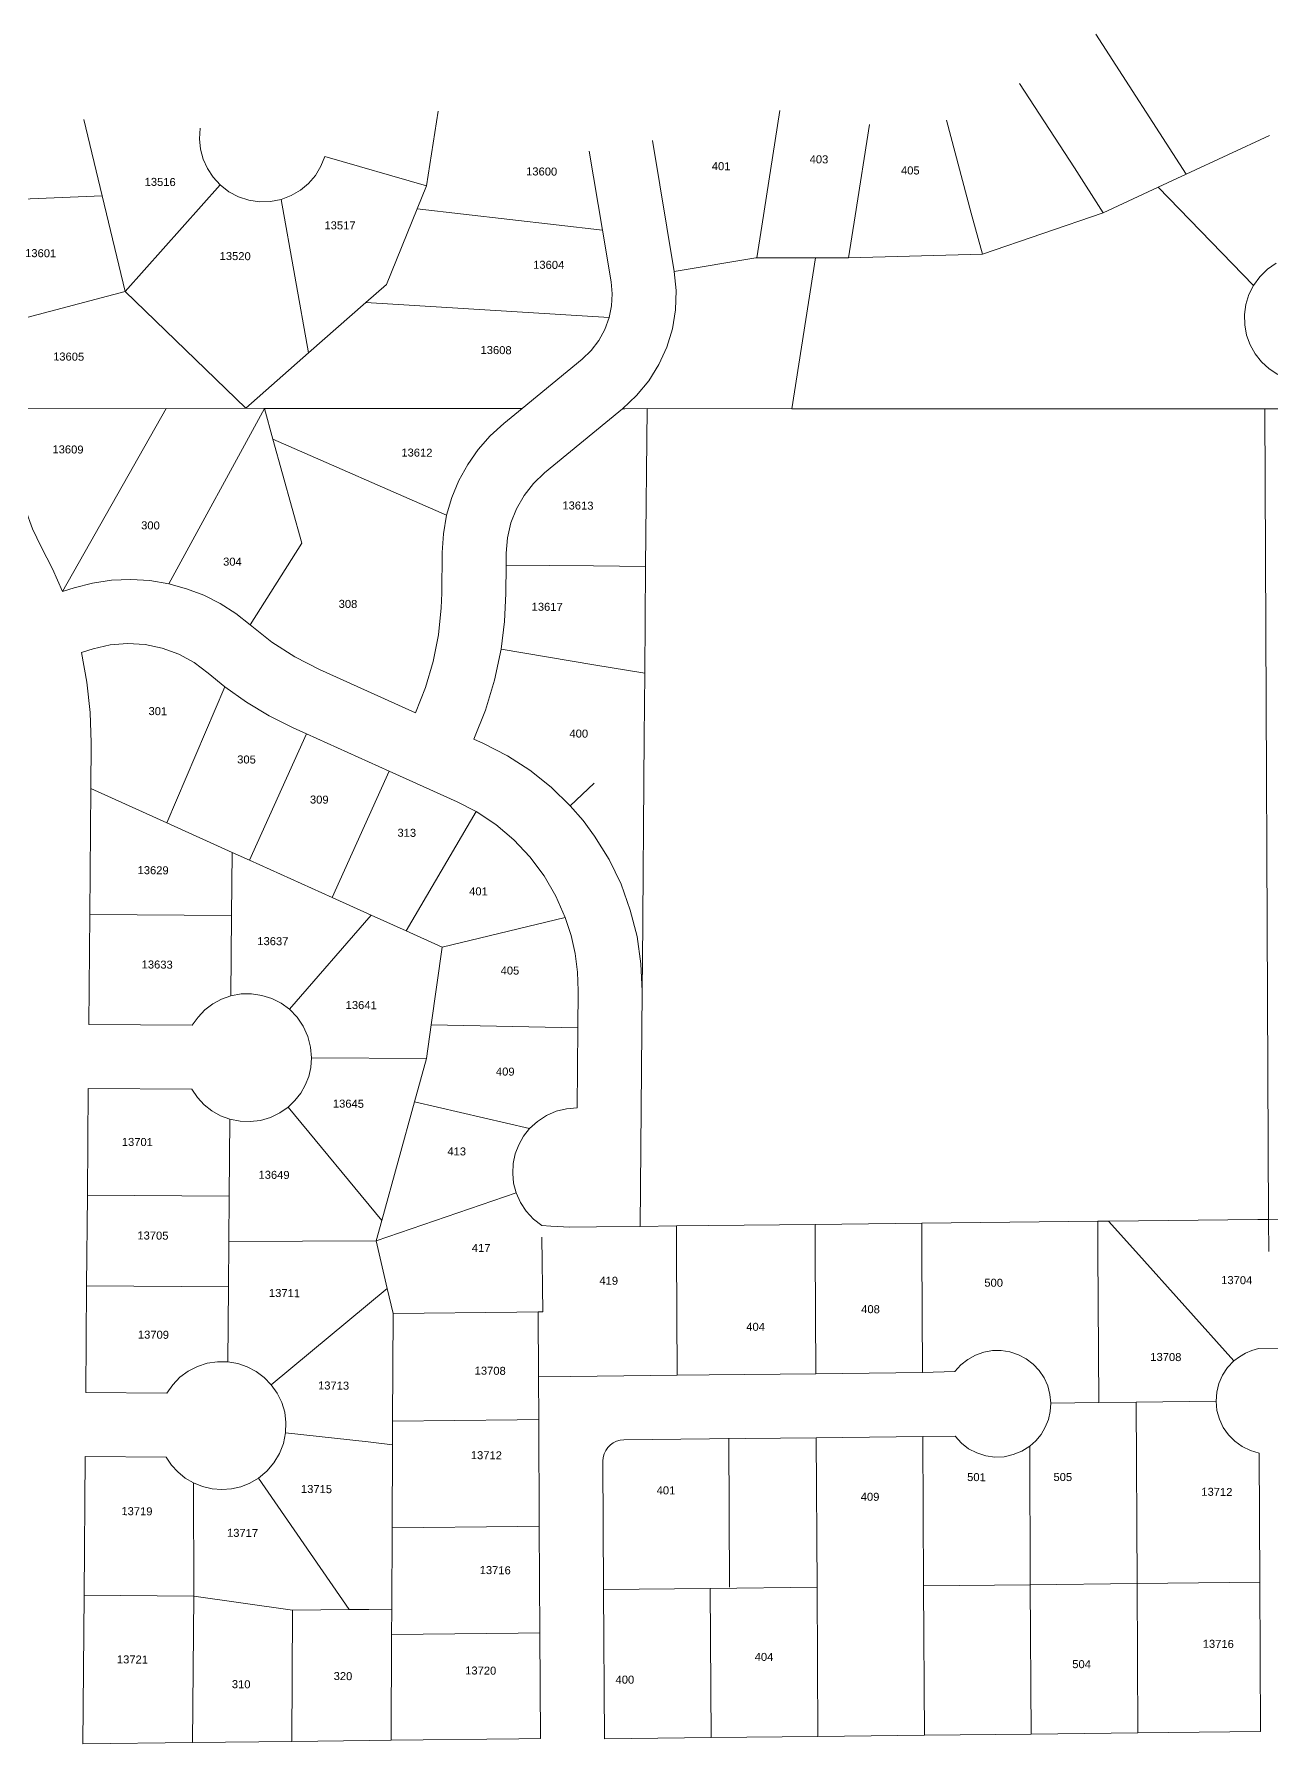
# Model space of a CAD drawing. Header units: feet. Extents: x 2808417 to 2820762, y 948624 to 970780.
# Drawn here: x 2813605 to 2814764, y 968260 to 969862 of the extents above; entities that cross this region are included whole.
import ezdxf
from ezdxf.enums import TextEntityAlignment as Align

# ---------------------------------------------------------------- set-up
doc = ezdxf.new("R2010")
doc.units = ezdxf.units.FT
doc.header["$LTSCALE"] = 0.015
doc.header["$MEASUREMENT"] = 0
doc.layers.add('Dakota County Addresses', color=7, linetype='Continuous')
doc.layers.add('Dakota County Parcels', color=7, linetype='Continuous')
doc.styles.add('Dimensions 100', font='arial.ttf')

# ---------------------------------------------------------------- blocks, each defined once
blk = doc.blocks.new('ACMAP_ANN_TEMPLATE_Dakota County Addresses')
at = {"layer": 'Dakota County Addresses', "style": 'Dimensions 100'}
blk.add_attdef('DakotaCountyAddress', text='', height=50, dxfattribs=at).set_placement((0, 0), align=Align.CENTER)

msp = doc.modelspace()

# ---------------------------------------------------------------- linework, layer by layer
at = {"layer": 'Dakota County Parcels', "lineweight": 5}
for p, q in [((2814599.5, 969862.4), (2814684.3, 969731.3)), ((2813972.3, 969720.4), (2813983.3, 969790.4)), ((2813651, 969782.6), (2813668.3, 969710.8)), ((2814183.9, 969762.7), (2814204.4, 969640.1)), ((2814684.3, 969731.3), (2814762.1, 969767.5)), ((2813877, 969747.9), (2813972.3, 969720.4)), ((2814124.8, 969752.9), (2814137.1, 969678.9)), ((2814657.9, 969719), (2814684.3, 969731.3)), ((2813539.6, 969705.7), (2813668.3, 969710.8)), ((2813668.3, 969710.8), (2813689.9, 969621.4)), ((2813689.9, 969621.4), (2813778.9, 969721.1)), ((2813963.5, 969698.8), (2813972.3, 969720.4)), ((2814606.5, 969695.1), (2814657.9, 969719)), ((2814657.9, 969719), (2814747.3, 969627)), ((2813836, 969707.5), (2813861.7, 969563.7)), ((2813934.6, 969627.8), (2813963.5, 969698.8)), ((2813963.5, 969698.8), (2814137.1, 969678.9)), ((2814493.2, 969656.2), (2814606.5, 969695.1)), ((2814137.1, 969678.9), (2814145.2, 969630.2)), ((2814281.7, 969652.9), (2814336.7, 969652.8)), ((2814314.5, 969511.4), (2814336.7, 969652.8)), ((2814336.7, 969652.8), (2814367.7, 969652.7)), ((2814367.7, 969652.7), (2814493.2, 969656.2)), ((2813581, 969592.5), (2813689.9, 969621.4)), ((2813689.9, 969621.4), (2813802.8, 969511.8)), ((2813915.4, 969610.9), (2813934.6, 969627.8)), ((2813861.7, 969563.7), (2813915.4, 969610.9)), ((2813915.4, 969610.9), (2814143.4, 969596.8)), ((2813802.8, 969511.8), (2813861.7, 969563.7)), ((2814061.8, 969511.5), (2814118, 969557.8)), ((2813589.3, 969511.3), (2813728.3, 969511.7)), ((2813631, 969340.2), (2813728.3, 969511.7)), ((2813728.3, 969511.7), (2813802.8, 969511.8)), ((2813730.8, 969347.3), (2813820.3, 969511.7)), ((2813802.8, 969511.8), (2813820.3, 969511.7)), ((2813820.3, 969511.7), (2814061.8, 969511.5)), ((2813820.3, 969511.7), (2813828.3, 969482.8)), ((2814044.6, 969497.6), (2814061.8, 969511.5)), ((2814128, 969488.5), (2814155.8, 969511.4)), ((2814155.8, 969511.4), (2814158, 969511.4)), ((2814158, 969511.4), (2814178.9, 969511.6)), ((2814177.6, 969363.6), (2814178.9, 969511.6)), ((2814178.9, 969511.6), (2814314.5, 969511.4)), ((2814314.5, 969511.4), (2814757.9, 969511.4)), ((2814761.4, 968751.6), (2814757.9, 969511.4)), ((2814757.9, 969511.4), (2814770.4, 969511.2)), ((2814082.8, 969451.3), (2814128, 969488.5)), ((2813828.3, 969482.8), (2813991.1, 969411.7)), ((2813828.3, 969482.8), (2813855.3, 969385.5)), ((2813807.1, 969308.7), (2813855.3, 969385.5)), ((2813986.6, 969338.6), (2813986.9, 969376.5)), ((2814046.8, 969364.7), (2814046.9, 969376)), ((2814046.6, 969338.1), (2814046.8, 969364.7)), ((2814046.8, 969364.7), (2814128.6, 969364)), ((2814128.6, 969364), (2814177.6, 969363.6)), ((2814176.8, 969263.7), (2814177.6, 969363.6)), ((2813631, 969340.2), (2813641.9, 969343.6)), ((2813986.1, 969324.9), (2813986.6, 969338.6)), ((2813648.9, 969282.9), (2813659.7, 969286.3)), ((2814042.1, 969285.9), (2814129, 969271.5)), ((2813767.6, 969263.5), (2813783.1, 969250.8)), ((2813871.8, 969267.1), (2813961.9, 969226.4)), ((2814129, 969271.5), (2814176.8, 969263.7)), ((2814176.3, 969203.7), (2814176.8, 969263.7)), ((2813728.9, 969123.2), (2813783.1, 969250.8)), ((2813847.2, 969212.4), (2813859.8, 969206.7)), ((2813657.6, 969155.4), (2813657.9, 969198.4)), ((2813806.3, 969088.2), (2813859.8, 969206.7)), ((2813859.8, 969206.7), (2813937.3, 969171.7)), ((2814016.6, 969201.7), (2814025.7, 969197.6)), ((2814174.6, 968991.8), (2814176.3, 969203.7)), ((2813883.8, 969053.3), (2813937.3, 969171.7)), ((2813937.3, 969171.7), (2814001.1, 969142.9)), ((2813656.6, 969037.4), (2813657.6, 969155.4)), ((2813657.6, 969155.4), (2813728.9, 969123.2)), ((2814106.9, 969139.3), (2814129.5, 969160.3)), ((2813953.1, 969022), (2814018.8, 969133.8)), ((2814001.1, 969142.9), (2814018.8, 969133.8)), ((2813728.9, 969123.2), (2813790, 969095.6)), ((2813789.5, 969036.3), (2813790, 969095.6)), ((2813790, 969095.6), (2813806.3, 969088.2)), ((2813806.3, 969088.2), (2813883.8, 969053.3)), ((2813883.8, 969053.3), (2813920.3, 969036.8)), ((2813655.7, 968934.4), (2813656.6, 969037.4)), ((2813656.6, 969037.4), (2813789.5, 969036.3)), ((2813789.5, 969036.3), (2813788.9, 968961.1)), ((2813843.7, 968948.5), (2813920.3, 969036.8)), ((2813920.3, 969036.8), (2813953.1, 969022)), ((2813953.1, 969022), (2813986.8, 969006.8)), ((2813986.8, 969006.8), (2814102.3, 969034.5)), ((2813976.7, 968934), (2813986.8, 969006.8)), ((2814174.5, 968987.4), (2814174.6, 968991.8)), ((2814174.4, 968978.6), (2814174.5, 968983)), ((2814174.4, 968974.2), (2814174.4, 968978.6)), ((2814174.4, 968969.8), (2814174.4, 968974.2)), ((2814174.5, 968983), (2814174.5, 968987.4)), ((2814114.1, 968931.1), (2814114.3, 968965.9)), ((2814172.5, 968745.1), (2814174.3, 968965.4)), ((2814174.3, 968965.4), (2814174.4, 968969.8)), ((2813655.7, 968934.4), (2813752.7, 968933.6)), ((2813972.3, 968902.3), (2813976.7, 968934)), ((2813976.7, 968934), (2814114.1, 968931.1)), ((2814113.4, 968856.1), (2814114.1, 968931.1)), ((2813864.4, 968902.9), (2813972.3, 968902.3)), ((2813961.1, 968861.8), (2813972.3, 968902.3)), ((2813654.4, 968774.4), (2813655.2, 968874.4)), ((2813655.2, 968874.4), (2813752.2, 968873.6)), ((2813930.3, 968750.7), (2813961.1, 968861.8)), ((2813961.1, 968861.8), (2814068.9, 968836.8)), ((2813787.4, 968773.3), (2813788, 968845.5)), ((2813842.6, 968856.9), (2813930.3, 968750.7)), ((2813653.7, 968689.4), (2813654.4, 968774.4)), ((2813654.4, 968774.4), (2813787.4, 968773.3)), ((2813787, 968730.8), (2813787.4, 968773.3)), ((2813924.9, 968731.4), (2814056.2, 968776.6)), ((2813924.9, 968731.4), (2813930.3, 968750.7)), ((2814336.4, 968746.9), (2814436.4, 968748)), ((2814436.4, 968748), (2814601.4, 968749.9)), ((2814436.5, 968721.5), (2814436.4, 968748)), ((2814601.4, 968749.9), (2814611.4, 968750)), ((2814601.5, 968721.5), (2814601.4, 968749.9)), ((2814611.4, 968750), (2814751.3, 968751.5)), ((2814611.4, 968750), (2814636.9, 968721.5)), ((2814761.4, 968751.6), (2814781.3, 968751.9)), ((2814761.5, 968721.5), (2814761.4, 968751.6)), ((2814080.2, 968745.8), (2814088.7, 968745.3)), ((2814081.1, 968665), (2814080.4, 968735.1)), ((2814088.7, 968745.3), (2814106.5, 968744.3)), ((2814106.5, 968744.3), (2814131.4, 968744.6)), ((2814131.4, 968744.6), (2814172.5, 968745.1)), ((2814172.5, 968745.1), (2814206.4, 968745.5)), ((2814206.4, 968745.5), (2814236.4, 968745.8)), ((2814206.6, 968721.5), (2814206.4, 968745.5)), ((2814236.4, 968745.8), (2814336.4, 968746.9)), ((2814336.5, 968721.5), (2814336.4, 968746.9)), ((2813786.7, 968688.3), (2813787, 968730.8)), ((2813787, 968730.8), (2813924.9, 968731.4)), ((2813924.9, 968731.4), (2813935.5, 968686.7)), ((2814207.2, 968605.5), (2814206.6, 968721.5)), ((2814337.1, 968606.9), (2814336.5, 968721.5)), ((2814437.1, 968608), (2814436.5, 968721.5)), ((2814602.2, 968579.9), (2814601.5, 968721.5)), ((2814636.9, 968721.5), (2814728.8, 968618.9)), ((2813652.9, 968589.5), (2813653.7, 968689.4)), ((2813653.7, 968689.4), (2813786.7, 968688.3)), ((2813786.1, 968618.1), (2813786.7, 968688.3)), ((2813826.8, 968596.7), (2813935.5, 968686.7)), ((2813935.5, 968686.7), (2813941.1, 968663.4)), ((2813940.5, 968562.5), (2813941.1, 968663.4)), ((2813941.1, 968663.4), (2814056.8, 968664.7)), ((2814056.8, 968664.7), (2814076.9, 968664.9)), ((2814076.9, 968664.9), (2814081.1, 968665)), ((2814077.2, 968604), (2814076.9, 968664.9)), ((2814752, 968630.6), (2814782, 968630.9)), ((2814077.2, 968604), (2814107.2, 968604.4)), ((2814077.4, 968564), (2814077.2, 968604)), ((2814107.2, 968604.4), (2814207.2, 968605.5)), ((2814207.2, 968605.5), (2814237.2, 968605.8)), ((2814237.2, 968605.8), (2814337.1, 968606.9)), ((2814337.1, 968606.9), (2814437.1, 968608)), ((2814437.1, 968608), (2814467.5, 968609.2)), ((2813652.9, 968589.5), (2813728.9, 968588.8)), ((2814557.3, 968579.4), (2814602.2, 968579.9)), ((2814602.2, 968579.9), (2814637.2, 968580.3)), ((2814637.2, 968580.3), (2814712.2, 968581.1)), ((2814638.1, 968410.3), (2814637.2, 968580.3)), ((2813940.4, 968540.4), (2813940.5, 968562.5)), ((2813940.5, 968562.5), (2814057.3, 968563.8)), ((2814057.3, 968563.8), (2814077.4, 968564)), ((2814077.9, 968464), (2814077.4, 968564)), ((2813840.2, 968551.7), (2813917.4, 968543)), ((2813917.4, 968543), (2813940.4, 968540.4)), ((2813940, 968462.5), (2813940.4, 968540.4)), ((2814157.2, 968544.9), (2814237.5, 968545.8)), ((2814237.5, 968545.8), (2814337.4, 968546.9)), ((2814337.4, 968546.9), (2814437.4, 968548)), ((2814437.4, 968548), (2814467.6, 968548.4)), ((2814438.1, 968408.1), (2814437.4, 968548)), ((2813651.3, 968399.5), (2813652.4, 968529.5)), ((2813652.4, 968529.5), (2813728.4, 968528.8)), ((2814138.2, 968404.7), (2814137.6, 968525)), ((2814538.1, 968409.2), (2814537.5, 968539)), ((2814753.1, 968411.6), (2814752.5, 968532.6)), ((2813814.7, 968509), (2813899.6, 968385.9)), ((2813754.2, 968398.6), (2813753.8, 968504.7)), ((2813939.6, 968386.4), (2813940, 968462.5)), ((2813940, 968462.5), (2814057.7, 968463.8)), ((2814057.7, 968463.8), (2814077.9, 968464)), ((2814078.4, 968364.1), (2814077.9, 968464)), ((2814638.1, 968410.3), (2814753.1, 968411.6)), ((2814753.8, 968271.6), (2814753.1, 968411.6)), ((2813650.1, 968260.1), (2813651.3, 968399.5)), ((2813651.3, 968399.5), (2813754.2, 968398.6)), ((2813753, 968261.3), (2813754.2, 968398.6)), ((2813754.2, 968398.6), (2813846.6, 968385.3)), ((2814138.2, 968404.7), (2814238.2, 968405.8)), ((2814138.9, 968264.7), (2814138.2, 968404.7)), ((2814238.2, 968405.8), (2814338.2, 968406.9)), ((2814238.9, 968265.9), (2814238.2, 968405.8)), ((2814338.9, 968267), (2814338.2, 968406.9)), ((2814438.1, 968408.1), (2814538.1, 968409.2)), ((2814438.9, 968268.1), (2814438.1, 968408.1)), ((2814538.1, 968409.2), (2814638.1, 968410.3)), ((2814538.8, 968269.2), (2814538.1, 968409.2)), ((2814638.8, 968270.3), (2814638.1, 968410.3)), ((2813846, 968262.3), (2813846.6, 968385.3)), ((2813846.6, 968385.3), (2813899.6, 968385.9)), ((2813899.6, 968385.9), (2813918.1, 968386.1)), ((2813918.1, 968386.1), (2813939.6, 968386.4)), ((2813939.5, 968362.5), (2813939.6, 968386.4)), ((2813939.5, 968362.5), (2814058.2, 968363.8)), ((2814058.2, 968363.8), (2814078.4, 968364.1)), ((2814078.9, 968265), (2814078.4, 968364.1)), ((2813939, 968263.4), (2813939.5, 968362.5)), ((2814238.9, 968265.9), (2814338.9, 968267)), ((2814338.9, 968267), (2814438.9, 968268.1)), ((2814438.9, 968268.1), (2814538.8, 968269.2)), ((2814538.8, 968269.2), (2814638.8, 968270.3)), ((2814638.8, 968270.3), (2814753.8, 968271.6)), ((2813650.1, 968260.1), (2813753, 968261.3)), ((2813753, 968261.3), (2813846, 968262.3)), ((2813846, 968262.3), (2813918.7, 968263.2)), ((2813918.7, 968263.2), (2813939, 968263.4)), ((2813939, 968263.4), (2814058.7, 968264.8)), ((2814058.7, 968264.8), (2814078.9, 968265)), ((2814138.9, 968264.7), (2814238.9, 968265.9))]:
    msp.add_line(p, q, dxfattribs=at)
for points in [[(2814528.1, 969816.2), (2814579.4, 969737.1), (2814606.5, 969695.1)], [(2814281.7, 969652.9), (2814286.4, 969682.6), (2814303.3, 969791)], [(2813760.2, 969774.2), (2813759.6, 969764.5), (2813760.5, 969754.8), (2813762.9, 969745.3), (2813766.9, 969736.4), (2813772.3, 969728.3), (2813778.9, 969721.1)], [(2814367.7, 969652.7), (2814373.9, 969692.2), (2814387.3, 969777.8)], [(2814459.4, 969781.7), (2814482.8, 969694.8), (2814493.2, 969656.2)], [(2813836, 969707.5), (2813845.4, 969711.1), (2813854, 969716.1), (2813861.7, 969722.5), (2813868.2, 969730.1), (2813873.3, 969738.6), (2813877, 969747.9)], [(2813778.9, 969721.1), (2813787, 969714.8), (2813796, 969710.1), (2813805.7, 969706.9), (2813815.8, 969705.4), (2813826, 969705.6), (2813836, 969707.5)], [(2814204.4, 969640.1), (2814281, 969652.8), (2814281.7, 969652.9)], [(2814768.4, 969647.9), (2814760.3, 969642.2), (2814753.1, 969635.1), (2814747.3, 969627)], [(2814143.4, 969596.8), (2814145.6, 969607.8), (2814146.2, 969619), (2814145.2, 969630.2)], [(2814155.8, 969511.4), (2814169, 969523.7), (2814180.5, 969537.6), (2814190, 969552.8), (2814197.4, 969569.2), (2814202.7, 969586.4), (2814205.6, 969604.2), (2814206.2, 969622.2), (2814204.4, 969640.1)], [(2814747.3, 969627), (2814743, 969618.4), (2814740.1, 969609.1), (2814738.8, 969599.6), (2814739, 969589.9), (2814740.8, 969580.4), (2814744.1, 969571.3), (2814748.8, 969562.9), (2814754.7, 969555.3), (2814761.9, 969548.8), (2814769.9, 969543.5)], [(2814118, 969557.8), (2814126.5, 969565.9), (2814133.7, 969575.3), (2814139.4, 969585.7), (2814143.4, 969596.8)], [(2814044.6, 969497.6), (2814032, 969486), (2814020.7, 969473.1), (2814010.8, 969459), (2814002.6, 969444), (2813996, 969428.1), (2813991.1, 969411.7)], [(2813588, 969473), (2813588.8, 969454), (2813591.6, 969435.2), (2813596.3, 969416.8), (2813602.9, 969398.9), (2813611.2, 969381.8)], [(2814082.8, 969451.3), (2814072.4, 969441.4), (2814063.6, 969430.1), (2814056.5, 969417.6), (2814051.3, 969404.3), (2814048, 969390.3), (2814046.9, 969376)], [(2813991.1, 969411.7), (2813988, 969394.2), (2813986.9, 969376.5)], [(2813631, 969340.2), (2813621.8, 969361.3), (2813611.2, 969381.8)], [(2813730.8, 969347.3), (2813713, 969350.3), (2813695.1, 969351.4), (2813677.1, 969350.7), (2813659.3, 969348), (2813641.9, 969343.6)], [(2813807.1, 969308.7), (2813793.6, 969319.4), (2813779, 969328.7), (2813763.6, 969336.5), (2813747.4, 969342.7), (2813730.8, 969347.3)], [(2813961.9, 969226.4), (2813971.3, 969250.1), (2813978.5, 969274.5), (2813983.5, 969299.6), (2813986.1, 969324.9)], [(2814042.1, 969285.9), (2814045.3, 969311.9), (2814046.6, 969338.1)], [(2813807.1, 969308.7), (2813827.3, 969292.7), (2813848.9, 969278.8), (2813871.8, 969267.1)], [(2813657.9, 969198.4), (2813657, 969226.8), (2813654, 969255), (2813648.9, 969282.9)], [(2813767.6, 969263.5), (2813754.5, 969273.4), (2813740.1, 969281.3), (2813724.6, 969287), (2813708.5, 969290.4), (2813692.1, 969291.4), (2813675.7, 969290.1), (2813659.7, 969286.3)], [(2814016.6, 969201.7), (2814027.5, 969229), (2814036, 969257.1), (2814042.1, 969285.9)], [(2813783.1, 969250.8), (2813803.4, 969236.4), (2813824.8, 969223.5), (2813847.2, 969212.4)], [(2814106.9, 969139.3), (2814088.9, 969156.8), (2814069.2, 969172.5), (2814048.1, 969186.1), (2814025.7, 969197.6)], [(2814102.3, 969034.5), (2814093.5, 969054.7), (2814082.4, 969073.7), (2814069.2, 969091.4), (2814054.1, 969107.4), (2814037.2, 969121.6), (2814018.8, 969133.8)], [(2814174.3, 968965.4), (2814173.2, 968991.1), (2814169.5, 969016.6), (2814163.2, 969041.5), (2814154.5, 969065.7), (2814143.3, 969088.8), (2814129.8, 969110.8), (2814118.9, 969125.4), (2814106.9, 969139.3)], [(2814114.3, 968965.9), (2814113.7, 968983.4), (2814111.5, 969000.7), (2814107.7, 969017.8), (2814102.3, 969034.5)], [(2813788.9, 968961.1), (2813780.1, 968958), (2813771.9, 968953.6), (2813764.5, 968948), (2813758.1, 968941.2), (2813752.7, 968933.6)], [(2813843.7, 968948.5), (2813835.9, 968954.3), (2813827.2, 968958.7), (2813817.9, 968961.6), (2813808.3, 968963), (2813798.5, 968962.9), (2813788.9, 968961.1)], [(2813864.4, 968902.9), (2813863.6, 968913.1), (2813861, 968923.1), (2813856.7, 968932.6), (2813850.9, 968941.1), (2813843.7, 968948.5)], [(2813842.6, 968856.9), (2813848.9, 968862.9), (2813854.3, 968869.8), (2813858.6, 968877.5), (2813861.8, 968885.6), (2813863.8, 968894.1), (2813864.4, 968902.9)], [(2813752.2, 968873.6), (2813757.5, 968865.9), (2813763.8, 968859.1), (2813771.1, 968853.3), (2813779.2, 968848.7), (2813788, 968845.5)], [(2813788, 968845.5), (2813797.5, 968843.6), (2813807.1, 968843.2), (2813816.7, 968844.4), (2813826, 968847.2), (2813834.7, 968851.4), (2813842.6, 968856.9)], [(2814113.4, 968856.1), (2814103.5, 968855.3), (2814093.8, 968852.9), (2814084.6, 968849), (2814076.2, 968843.5), (2814068.9, 968836.8)], [(2814068.9, 968836.8), (2814063.1, 968829.6), (2814058.6, 968821.5), (2814055.4, 968812.9), (2814053.5, 968803.9), (2814053, 968794.7), (2814053.9, 968785.5), (2814056.2, 968776.6)], [(2814056.2, 968776.6), (2814060.2, 968767.5), (2814065.7, 968759.2), (2814072.4, 968751.9), (2814080.2, 968745.8)], [(2814751.3, 968751.5), (2814751.3, 968751.5), (2814761.4, 968751.6)], [(2814557.3, 968579.4), (2814556.5, 968587.6), (2814554.4, 968595.6), (2814551, 968603.1), (2814546.4, 968609.9), (2814540.7, 968615.9), (2814534.2, 968620.9), (2814526.9, 968624.8), (2814519, 968627.4), (2814510.9, 968628.7), (2814502.6, 968628.6), (2814494.5, 968627.2), (2814486.7, 968624.4), (2814479.5, 968620.4), (2814473.1, 968615.3), (2814467.5, 968609.2)], [(2814752, 968630.6), (2814745.7, 968628.8), (2814739.6, 968626.3), (2814734, 968622.9), (2814728.8, 968618.9)], [(2813786.1, 968618.1), (2813776.4, 968618.2), (2813766.8, 968616.8), (2813757.6, 968613.8), (2813749, 968609.4), (2813741.2, 968603.7), (2813734.4, 968596.7), (2813728.9, 968588.8)], [(2813826.8, 968596.7), (2813820.2, 968603.4), (2813812.7, 968609.1), (2813804.3, 968613.5), (2813795.4, 968616.5), (2813786.1, 968618.1)], [(2814728.8, 968618.9), (2814723, 968612.7), (2814718.3, 968605.6), (2814714.9, 968597.8), (2814712.9, 968589.6), (2814712.2, 968581.1)], [(2813840.2, 968551.7), (2813840.5, 968561.3), (2813839.3, 968570.9), (2813836.5, 968580.1), (2813832.3, 968588.8), (2813826.8, 968596.7)], [(2814537.5, 968539), (2814543.3, 968544.1), (2814548.2, 968550.1), (2814552.1, 968556.8), (2814555, 968564), (2814556.7, 968571.6), (2814557.3, 968579.4)], [(2814712.2, 968581.1), (2814713, 968572.6), (2814715.3, 968564.4), (2814718.9, 968556.7), (2814723.8, 968549.7), (2814729.7, 968543.7), (2814736.6, 968538.7), (2814744.3, 968535), (2814752.5, 968532.6)], [(2813814.7, 968509), (2813822.6, 968515.5), (2813829.2, 968523.3), (2813834.5, 968532.1), (2813838.2, 968541.6), (2813840.2, 968551.7)], [(2814157.2, 968544.9), (2814153.7, 968544.6), (2814150.4, 968543.7), (2814147.3, 968542.2), (2814144.5, 968540.2), (2814142.1, 968537.7), (2814140.2, 968534.9), (2814138.7, 968531.8), (2814137.9, 968528.4), (2814137.6, 968525)], [(2814256.2, 968407), (2814256.2, 968406.8), (2814255.5, 968546.5)], [(2814338.2, 968406.9), (2814338.2, 968406.9), (2814337.4, 968546.9)], [(2814467.6, 968548.4), (2814473.5, 968542), (2814480.3, 968536.7), (2814488, 968532.7), (2814496.3, 968530), (2814504.9, 968528.9), (2814513.6, 968529.2), (2814522.1, 968531.1), (2814530.1, 968534.4), (2814537.5, 968539)], [(2813728.4, 968528.8), (2813733.3, 968521.4), (2813739.3, 968514.9), (2813746.2, 968509.2), (2813753.8, 968504.7)], [(2813753.8, 968504.7), (2813762.3, 968501.3), (2813771.2, 968499.2), (2813780.3, 968498.4), (2813789.4, 968499.1), (2813798.3, 968501.1), (2813806.8, 968504.4), (2813814.7, 968509)]]:
    msp.add_lwpolyline(points, dxfattribs=at)

# ---------------------------------------------------------------- block references
at = {"layer": 'Dakota County Addresses', "lineweight": 5, "xscale": 0.15, "yscale": 0.15, "zscale": 0.15, "rotation": 359.5015230000861}
for p, values in [((2814248.3, 969735), {'DakotaCountyAddress': '401'}), ((2814340, 969741.4), {'DakotaCountyAddress': '403'}), ((2813722.6, 969720.2), {'DakotaCountyAddress': '13516'}), ((2814080.1, 969730), {'DakotaCountyAddress': '13600'}), ((2814425.6, 969731), {'DakotaCountyAddress': '405'}), ((2813891.1, 969679.5), {'DakotaCountyAddress': '13517'}), ((2813610.6, 969653.4), {'DakotaCountyAddress': '13601'}), ((2813792.9, 969650.7), {'DakotaCountyAddress': '13520'}), ((2814086.7, 969642.5), {'DakotaCountyAddress': '13604'}), ((2814037.4, 969562.6), {'DakotaCountyAddress': '13608'}), ((2813636.8, 969556.5), {'DakotaCountyAddress': '13605'}), ((2813636.2, 969469.5), {'DakotaCountyAddress': '13609'}), ((2813963.2, 969466.5), {'DakotaCountyAddress': '13612'}), ((2814114.1, 969416.9), {'DakotaCountyAddress': '13613'}), ((2813713.5, 969398.3), {'DakotaCountyAddress': '300'}), ((2813790.3, 969364.3), {'DakotaCountyAddress': '304'}), ((2813898.6, 969324.7), {'DakotaCountyAddress': '308'}), ((2814085.3, 969322), {'DakotaCountyAddress': '13617'}), ((2813720.4, 969224.2), {'DakotaCountyAddress': '301'}), ((2814114.9, 969203.2), {'DakotaCountyAddress': '400'}), ((2813803.5, 969178.9), {'DakotaCountyAddress': '305'}), ((2813871.7, 969141.3), {'DakotaCountyAddress': '309'}), ((2813953.7, 969110.2), {'DakotaCountyAddress': '313'}), ((2813716, 969075.1), {'DakotaCountyAddress': '13629'}), ((2814020.9, 969055.3), {'DakotaCountyAddress': '401'}), ((2813828.2, 969008.6), {'DakotaCountyAddress': '13637'}), ((2813719.8, 968986.7), {'DakotaCountyAddress': '13633'}), ((2814050.4, 968981.1), {'DakotaCountyAddress': '405'}), ((2813911, 968948.7), {'DakotaCountyAddress': '13641'}), ((2814046, 968886.4), {'DakotaCountyAddress': '409'}), ((2813899, 968856.3), {'DakotaCountyAddress': '13645'}), ((2813701.2, 968820.4), {'DakotaCountyAddress': '13701'}), ((2814000.5, 968811.6), {'DakotaCountyAddress': '413'}), ((2813829.3, 968789.6), {'DakotaCountyAddress': '13649'}), ((2813715.8, 968732.7), {'DakotaCountyAddress': '13705'}), ((2814023.4, 968721.1), {'DakotaCountyAddress': '417'}), ((2813839.1, 968678.8), {'DakotaCountyAddress': '13711'}), ((2814143, 968690.4), {'DakotaCountyAddress': '419'}), ((2814503.7, 968688.5), {'DakotaCountyAddress': '500'}), ((2814731.5, 968690.9), {'DakotaCountyAddress': '13704'}), ((2814388.3, 968663.7), {'DakotaCountyAddress': '408'}), ((2814280.6, 968647.2), {'DakotaCountyAddress': '404'}), ((2813716.3, 968639.8), {'DakotaCountyAddress': '13709'}), ((2814665.1, 968618.9), {'DakotaCountyAddress': '13708'}), ((2814031.9, 968606), {'DakotaCountyAddress': '13708'}), ((2813885.1, 968592.1), {'DakotaCountyAddress': '13713'}), ((2814028.3, 968526.8), {'DakotaCountyAddress': '13712'}), ((2814487.6, 968506.3), {'DakotaCountyAddress': '501'}), ((2814568.5, 968506.4), {'DakotaCountyAddress': '505'}), ((2813869.1, 968495.1), {'DakotaCountyAddress': '13715'}), ((2814196.6, 968493.9), {'DakotaCountyAddress': '401'}), ((2814387.9, 968487.9), {'DakotaCountyAddress': '409'}), ((2814712.9, 968492.5), {'DakotaCountyAddress': '13712'}), ((2813700.8, 968474.3), {'DakotaCountyAddress': '13719'}), ((2813799.8, 968454), {'DakotaCountyAddress': '13717'}), ((2814036.6, 968419.1), {'DakotaCountyAddress': '13716'}), ((2814714.2, 968350), {'DakotaCountyAddress': '13716'}), ((2813696.6, 968335.4), {'DakotaCountyAddress': '13721'}), ((2814023, 968325), {'DakotaCountyAddress': '13720'}), ((2814288.5, 968337.8), {'DakotaCountyAddress': '404'}), ((2814586.1, 968331), {'DakotaCountyAddress': '504'}), ((2813798.5, 968312.2), {'DakotaCountyAddress': '310'}), ((2813893.9, 968319.8), {'DakotaCountyAddress': '320'}), ((2814158.1, 968316.5), {'DakotaCountyAddress': '400'})]:
    msp.add_blockref('ACMAP_ANN_TEMPLATE_Dakota County Addresses', p, dxfattribs=at).add_auto_attribs(values)

doc.saveas('drawing.dxf')
